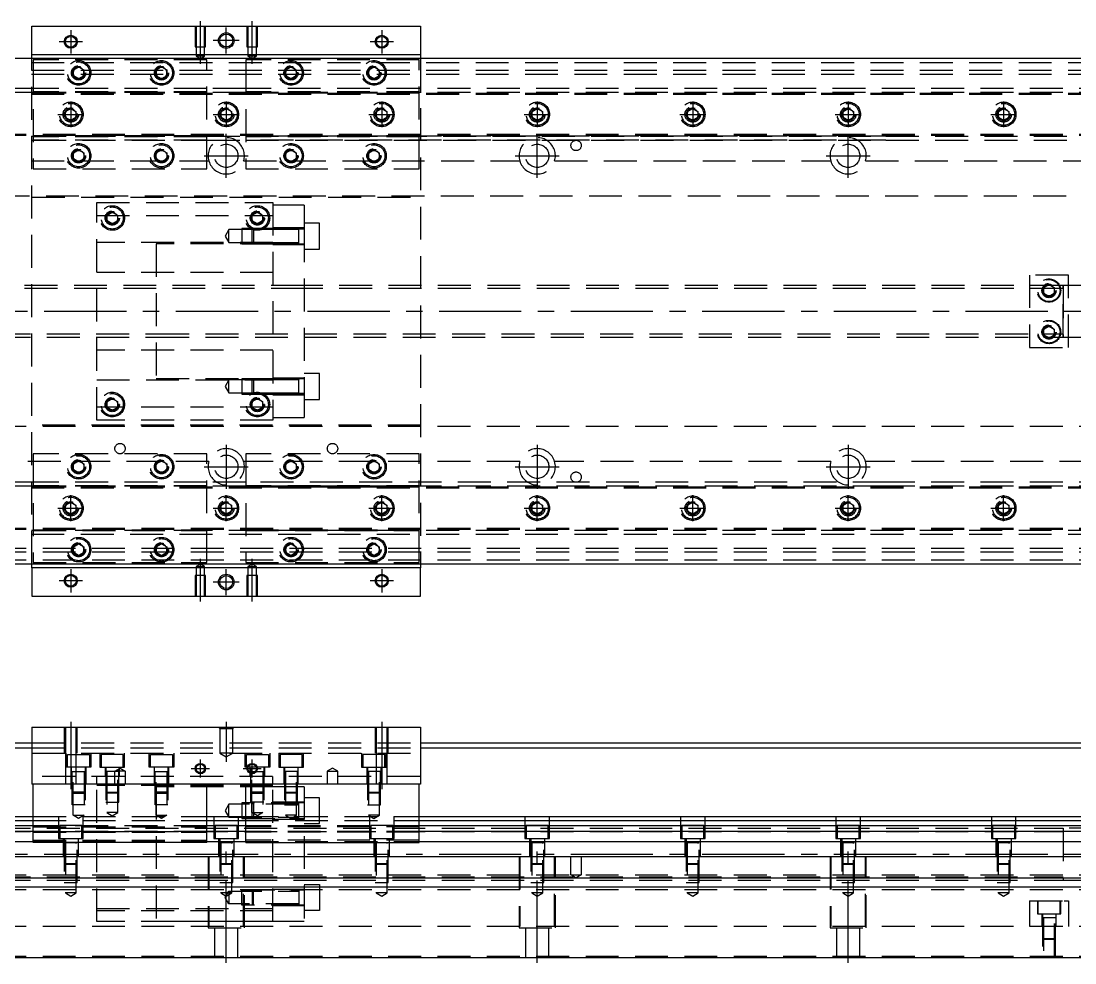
# Model space of a CAD drawing. Extents: x -29 to 999, y -285 to 112.
# Drawn here: x 317.8 to 724.5, y -251.5 to 112 of the extents above; entities that cross this region are included whole.
import ezdxf

# ---------------------------------------------------------------- set-up
doc = ezdxf.new("R2010")
doc.units = 0
doc.linetypes.add('CENTER', pattern=[50.8, 31.75, -6.35, 6.35, -6.35])
doc.linetypes.add('DASHED', pattern=[19.05, 12.7, -6.35])
doc.layers.get('0').update_dxf_attribs({"linetype": 'CONTINUOUS'})
doc.layers.add('CENTER', color=1, linetype='CENTER')

msp = doc.modelspace()

# ---------------------------------------------------------------- linework, layer by layer
at = {"color": 7, "linetype": 'CONTINUOUS'}
for p, q in [((322, 99), (322, 110)), ((322, 110), (472, 110)), ((472, 110), (472, 99)), ((472, 99), (322, 99)), ((322, 97.5), (322, 99)), ((472, 99), (472, 97.5)), ((791, 97.5), (3, 97.5)), ((3, -97.5), (791, -97.5)), ((322, -99), (322, -97.5)), ((472, -97.5), (472, -99)), ((322, -99), (322, -110)), ((472, -99), (322, -99)), ((472, -110), (472, -99)), ((322, -110), (472, -110)), ((322, -160.49), (322, -182.49)), ((322, -160.49), (472, -160.49)), ((472, -160.49), (472, -182.49)), ((3, -166.49), (322, -166.49)), ((472, -166.49), (791, -166.49)), ((11, -168.49), (322, -168.49)), ((472, -168.49), (783, -168.49)), ((472, -182.49), (322, -182.49)), ((322.5, -204.99), (322.5, -182.49)), ((389.5, -204.99), (389.5, -182.49)), ((404.5, -204.99), (404.5, -182.49)), ((471.5, -204.99), (471.5, -182.49)), ((17, -194.99), (322.5, -194.99)), ((389.5, -194.99), (404.5, -194.99)), ((471.5, -194.99), (777, -194.99)), ((17, -196.529608), (322.5, -196.529608)), ((322.5, -198.61154), (17, -198.61154)), ((389.5, -196.529608), (404.5, -196.529608)), ((404.5, -198.61154), (389.5, -198.61154)), ((471.5, -196.529608), (777, -196.529608)), ((777, -198.61154), (471.5, -198.61154)), ((322.5, -200.826666), (17, -200.826666)), ((404.5, -200.826666), (389.5, -200.826666)), ((777, -200.826666), (471.5, -200.826666)), ((17, -204.671934), (322.5, -204.671934)), ((389.5, -204.99), (322.5, -204.99)), ((389.5, -204.671934), (404.5, -204.671934)), ((404.5, -204.99), (471.5, -204.99)), ((471.5, -204.671934), (777, -204.671934)), ((777, -210.49), (17, -210.49)), ((777, -218.79), (17, -218.79)), ((777, -222.19), (17, -222.19)), ((777, -249.49), (17, -249.49))]:
    msp.add_line(p, q, dxfattribs=at)
at = {"color": 3, "linetype": 'DASHED'}
for p, q in [((385.000006, 110), (385.000006, 102)), ((385.35, 110), (385.35, 102)), ((388.65, 102), (388.65, 110)), ((388.999994, 102), (388.999994, 110)), ((405.000006, 110), (405.000006, 102)), ((405.35, 110), (405.35, 102)), ((408.65, 102), (408.65, 110)), ((408.999994, 102), (408.999994, 110)), ((385.000006, 102), (388.999994, 102)), ((385.35, 102), (385.35, 98.5)), ((388.65, 98.5), (388.65, 102)), ((405.000006, 102), (408.999994, 102)), ((405.35, 102), (405.35, 98.5)), ((408.65, 98.5), (408.65, 102)), ((388.65, 98.5), (385.35, 98.5)), ((385.35, 98.5), (387, 97.547372)), ((387, 97.547372), (388.65, 98.5)), ((408.65, 98.5), (405.35, 98.5)), ((405.35, 98.5), (407, 97.547372)), ((407, 97.547372), (408.65, 98.5)), ((17, 96), (777, 96)), ((322, -97.5), (322, 97.5)), ((389.5, 97), (322.5, 97)), ((322.5, 97), (322.5, 55)), ((338, 93.1547), (340, 94.309402)), ((340, 94.309402), (342, 93.1547)), ((370, 93.1547), (372, 94.309402)), ((372, 94.309402), (374, 93.1547)), ((389.5, 55), (389.5, 97)), ((471.5, 97), (404.5, 97)), ((404.5, 97), (404.5, 55)), ((420, 93.1547), (422, 94.309402)), ((422, 94.309402), (424, 93.1547)), ((452, 93.1547), (454, 94.309402)), ((454, 94.309402), (456, 93.1547)), ((471.5, 55), (471.5, 97)), ((472, 97.5), (472, -97.5)), ((17, 93), (777, 93)), ((17, 91.5), (777, 91.5)), ((337.5, 92), (337.512884, 92.253488)), ((338, 90.8453), (338, 93.1547)), ((340, 89.690598), (338, 90.8453)), ((342, 90.8453), (340, 89.690598)), ((342, 93.1547), (342, 90.8453)), ((369.5, 92), (369.518502, 92.303588)), ((370, 90.8453), (370, 93.1547)), ((372, 89.690598), (370, 90.8453)), ((374, 90.8453), (372, 89.690598)), ((374, 93.1547), (374, 90.8453)), ((420, 90.8453), (420, 93.1547)), ((422, 89.690598), (420, 90.8453)), ((424, 90.8453), (422, 89.690598)), ((424, 93.1547), (424, 90.8453)), ((424.483582, 92.286038), (424.5, 92)), ((452, 90.8453), (452, 93.1547)), ((454, 89.690598), (452, 90.8453)), ((456, 90.8453), (454, 89.690598)), ((456, 93.1547), (456, 90.8453)), ((456.483582, 92.286038), (456.5, 92)), ((322.5, 86), (17, 86)), ((389.5, 86), (322.5, 86)), ((389.5, 86), (322.5, 86)), ((404.5, 86), (389.5, 86)), ((471.5, 86), (404.5, 86)), ((471.5, 86), (404.5, 86)), ((777, 86), (471.5, 86)), ((322.5, 84.460392), (17, 84.460392)), ((17, 84.204452), (777, 84.204452)), ((17, 84.2), (777, 84.2)), ((17, 83.8), (777, 83.8)), ((389.5, 84.643014), (322.5, 84.643014)), ((322.5, 84.6), (389.5, 84.6)), ((389.5, 84.460392), (322.5, 84.460392)), ((389.5, 84.460392), (322.5, 84.460392)), ((322.5, 84.3), (389.5, 84.3)), ((404.5, 84.460392), (389.5, 84.460392)), ((471.5, 84.643014), (404.5, 84.643014)), ((404.5, 84.6), (471.5, 84.6)), ((471.5, 84.460392), (404.5, 84.460392)), ((471.5, 84.460392), (404.5, 84.460392)), ((404.5, 84.3), (471.5, 84.3)), ((777, 84.460392), (471.5, 84.460392)), ((335, 77.1547), (337, 78.309402)), ((337, 78.309402), (339, 77.1547)), ((395, 77.1547), (397, 78.309402)), ((397, 78.309402), (399, 77.1547)), ((455, 77.1547), (457, 78.309402)), ((457, 78.309402), (459, 77.1547)), ((515, 77.1547), (517, 78.309402)), ((517, 78.309402), (519, 77.1547)), ((575, 77.1547), (577, 78.309402)), ((577, 78.309402), (579, 77.1547)), ((635, 77.1547), (637, 78.309402)), ((637, 78.309402), (639, 77.1547)), ((695, 77.1547), (697, 78.309402)), ((697, 78.309402), (699, 77.1547)), ((335, 74.8453), (335, 77.1547)), ((337, 73.690598), (335, 74.8453)), ((339, 74.8453), (337, 73.690598)), ((339, 77.1547), (339, 74.8453)), ((339.483582, 76.286038), (339.5, 76)), ((395, 74.8453), (395, 77.1547)), ((397, 73.690598), (395, 74.8453)), ((399, 74.8453), (397, 73.690598)), ((399, 77.1547), (399, 74.8453)), ((399.483582, 76.286038), (399.5, 76)), ((454.5, 76), (454.512884, 76.253488)), ((455, 74.8453), (455, 77.1547)), ((457, 73.690598), (455, 74.8453)), ((459, 74.8453), (457, 73.690598)), ((459, 77.1547), (459, 74.8453)), ((514.5, 76), (514.512884, 76.253488)), ((515, 74.8453), (515, 77.1547)), ((517, 73.690598), (515, 74.8453)), ((519, 74.8453), (517, 73.690598)), ((519, 77.1547), (519, 74.8453)), ((575, 74.8453), (575, 77.1547)), ((577, 73.690598), (575, 74.8453)), ((579, 74.8453), (577, 73.690598)), ((579, 77.1547), (579, 74.8453)), ((579.483582, 76.286038), (579.5, 76)), ((634.5, 76), (634.512884, 76.253488)), ((635, 74.8453), (635, 77.1547)), ((637, 73.690598), (635, 74.8453)), ((639, 74.8453), (637, 73.690598)), ((639, 77.1547), (639, 74.8453)), ((695, 74.8453), (695, 77.1547)), ((697, 73.690598), (695, 74.8453)), ((699, 74.8453), (697, 73.690598)), ((699, 77.1547), (699, 74.8453)), ((699.483582, 76.286038), (699.5, 76)), ((777, 68.2), (17, 68.2)), ((777, 67.8), (17, 67.8)), ((777, 67.795548), (17, 67.795548)), ((17, 67.539608), (322.5, 67.539608)), ((17, 66), (322.5, 66)), ((389.5, 67.7), (322.5, 67.7)), ((389.5, 67.539608), (322.5, 67.539608)), ((322.5, 67.539608), (389.5, 67.539608)), ((389.5, 67.4), (322.5, 67.4)), ((389.5, 67.356986), (322.5, 67.356986)), ((389.5, 66), (322.5, 66)), ((322.5, 66), (389.5, 66)), ((389.5, 67.539608), (404.5, 67.539608)), ((389.5, 66), (404.5, 66)), ((471.5, 67.7), (404.5, 67.7)), ((651.5, 67.539608), (404.5, 67.539608)), ((404.5, 67.539608), (651.5, 67.539608)), ((471.5, 67.4), (404.5, 67.4)), ((471.5, 67.356986), (404.5, 67.356986)), ((651.5, 66), (404.5, 66)), ((404.5, 66), (651.5, 66)), ((651.5, 67.539608), (777, 67.539608)), ((651.5, 66), (777, 66)), ((338, 61.1547), (340, 62.309402)), ((338, 58.8453), (338, 61.1547)), ((340, 62.309402), (342, 61.1547)), ((342, 61.1547), (342, 58.8453)), ((370, 61.1547), (372, 62.309402)), ((370, 58.8453), (370, 61.1547)), ((372, 62.309402), (374, 61.1547)), ((374, 61.1547), (374, 58.8453)), ((420, 61.1547), (422, 62.309402)), ((420, 58.8453), (420, 61.1547)), ((422, 62.309402), (424, 61.1547)), ((424, 61.1547), (424, 58.8453)), ((452, 61.1547), (454, 62.309402)), ((452, 58.8453), (452, 61.1547)), ((454, 62.309402), (456, 61.1547)), ((456, 61.1547), (456, 58.8453)), ((283.708204, 58), (390.291796, 58)), ((340, 57.690598), (338, 58.8453)), ((342, 58.8453), (340, 57.690598)), ((342.483582, 60.286038), (342.5, 60)), ((372, 57.690598), (370, 58.8453)), ((374, 58.8453), (372, 57.690598)), ((374.483582, 60.286038), (374.5, 60)), ((403.708204, 58), (510.291796, 58)), ((422, 57.690598), (420, 58.8453)), ((424, 58.8453), (422, 57.690598)), ((424.483582, 60.286038), (424.5, 60)), ((454, 57.690598), (452, 58.8453)), ((456, 58.8453), (454, 57.690598)), ((456.483582, 60.286038), (456.5, 60)), ((523.708204, 58), (630.291796, 58)), ((643.708204, 58), (750.291796, 58)), ((322.5, 55), (389.5, 55)), ((404.5, 55), (471.5, 55)), ((22.640312, 44.5), (777, 44.5)), ((322, 44), (472, 44)), ((347, 42), (415, 42)), ((347, -42), (347, 42)), ((415, 42), (415, -42)), ((427, 41), (415, 41)), ((427, 41), (427, 31.701734)), ((347, 37), (415, 37)), ((351, 37.1547), (353, 38.309402)), ((351, 34.8453), (351, 37.1547)), ((353, 38.309402), (355, 37.1547)), ((355, 37.1547), (355, 34.8453)), ((407, 37.1547), (409, 38.309402)), ((407, 34.8453), (407, 37.1547)), ((409, 38.309402), (411, 37.1547)), ((411, 37.1547), (411, 34.8453)), ((350.5, 36), (350.512884, 36.253488)), ((353, 33.690598), (351, 34.8453)), ((355, 34.8453), (353, 33.690598)), ((409, 33.690598), (407, 34.8453)), ((411, 34.8453), (409, 33.690598)), ((411.483582, 36.286038), (411.5, 36)), ((433, 34.011852), (427, 34.011852)), ((433, 24.011852), (433, 34.011852)), ((398, 31.511852), (396.556624, 29.011852)), ((396.556624, 29.011852), (398, 26.511852)), ((398, 26.511852), (398, 31.511852)), ((403, 31.511852), (398, 31.511852)), ((403, 32.011846), (403, 26.011856)), ((407.49998, 32.011846), (403, 32.011846)), ((406.99998, 31.511852), (403, 31.511852)), ((407.5, 32.011852), (407, 31.511852)), ((407, 26.511852), (407, 31.511852)), ((415, 31.511852), (407, 31.511852)), ((415, 31.511852), (407, 31.511852)), ((407.5, 32.011852), (407.5, 26.011852)), ((415, 32.011852), (407.5, 32.011852)), ((415, 32.011846), (407.5, 32.011846)), ((427, 32.261852), (415, 32.261852)), ((427, 31.701734), (415, 31.701734)), ((425.005, 32.011852), (415.00002, 32.011852)), ((425, 31.511852), (415.00002, 31.511852)), ((427, 32.011852), (424.995, 32.011852)), ((425, 26.011846), (425, 32.011856)), ((427, 31.701734), (427, -31.701734)), ((415, 26.5), (347, 26.5)), ((370, 26), (370, -26)), ((415, 26), (370, 26)), ((398, 26.511852), (403, 26.511852)), ((403, 26.511852), (406.99998, 26.511852)), ((403, 26.011856), (407.49998, 26.011856)), ((407, 26.511852), (415, 26.511852)), ((407, 26.511852), (415, 26.511852)), ((407, 26.511852), (407.5, 26.011852)), ((407.5, 26.011856), (415, 26.011856)), ((407.5, 26.011852), (415, 26.011852)), ((415, 25.761852), (427, 25.761852)), ((415.00002, 26.511852), (425, 26.511852)), ((415.00002, 26.011852), (425.005, 26.011852)), ((424.995, 26.011852), (427, 26.011852)), ((427, 24.011852), (433, 24.011852)), ((415, 15), (347, 15)), ((722, 14), (707, 14)), ((707, 14), (707, -14)), ((722, -14), (722, 14)), ((369.99998, 10), (42, 10)), ((369.99998, 8.75), (42, 8.75)), ((427, 10), (370, 10)), ((427, 9.999994), (370, 9.999994)), ((427, 8.75), (370, 8.75)), ((427, 8.75), (370, 8.75)), ((720.005, 10), (427.00002, 10)), ((720, 8.75), (427.00002, 8.75)), ((712, 8), (712.018502, 8.303588)), ((712.5, 9.1547), (714.5, 10.309402)), ((712.5, 6.8453), (712.5, 9.1547)), ((714.5, 10.309402), (716.5, 9.1547)), ((716.5, 9.1547), (716.5, 6.8453)), ((729, 10), (719.995, 10)), ((720, 10.000006), (720, -10.000006)), ((720, 10.000006), (720, -10.000006)), ((720, -10), (720, 10)), ((720, 10), (720, 8.95213)), ((714.5, 5.690598), (712.5, 6.8453)), ((716.5, 6.8453), (714.5, 5.690598)), ((712, -8), (712.018502, -7.696412)), ((712.5, -6.8453), (714.5, -5.690598)), ((712.5, -9.1547), (712.5, -6.8453)), ((714.5, -5.690598), (716.5, -6.8453)), ((716.5, -6.8453), (716.5, -9.1547)), ((42, -8.75), (369.99998, -8.75)), ((42, -10), (369.99998, -10)), ((370, -8.75), (427, -8.75)), ((370, -8.75), (427, -8.75)), ((370, -9.999994), (427, -9.999994)), ((370, -10), (427, -10)), ((427.00002, -8.75), (720, -8.75)), ((427.00002, -10), (720.005, -10)), ((714.5, -10.309402), (712.5, -9.1547)), ((716.5, -9.1547), (714.5, -10.309402)), ((719.995, -10), (729, -10)), ((720, -8.95261), (720, -10)), ((415, -15), (347, -15)), ((707, -14), (722, -14)), ((433, -24.011852), (427, -24.011852)), ((433, -34.011852), (433, -24.011852)), ((347, -26.5), (415, -26.5)), ((370, -26), (415, -26)), ((398, -26.511852), (396.556624, -29.011852)), ((398, -31.511852), (398, -26.511852)), ((403, -26.511852), (398, -26.511852)), ((403, -26.011856), (403, -32.011846)), ((407.49998, -26.011856), (403, -26.011856)), ((406.99998, -26.511852), (403, -26.511852)), ((407.5, -26.011852), (407, -26.511852)), ((407, -31.511852), (407, -26.511852)), ((415, -26.511852), (407, -26.511852)), ((415, -26.511852), (407, -26.511852)), ((407.5, -26.011852), (407.5, -32.011852)), ((415, -26.011852), (407.5, -26.011852)), ((415, -26.011856), (407.5, -26.011856)), ((427, -25.761852), (415, -25.761852)), ((425.005, -26.011852), (415.00002, -26.011852)), ((425, -26.511852), (415.00002, -26.511852)), ((427, -26.011852), (424.995, -26.011852)), ((425, -32.010828), (425, -26.011846)), ((425, -26.361648), (425, -26.011852)), ((425, -26.011852), (425, -26.361648)), ((425, -31.662054), (425, -26.361648)), ((396.556624, -29.011852), (398, -31.511852)), ((398, -31.511852), (403, -31.511852)), ((403, -31.511852), (406.99998, -31.511852)), ((403, -32.011846), (407.49998, -32.011846)), ((407, -31.511852), (415, -31.511852)), ((407, -31.511852), (415, -31.511852)), ((407, -31.511852), (407.5, -32.011852)), ((407.5, -32.011846), (415, -32.011846)), ((407.5, -32.011852), (415, -32.011852)), ((427, -31.701734), (415, -31.701734)), ((427, -31.701734), (415, -31.701734)), ((415, -32.261852), (427, -32.261852)), ((415.00002, -31.511852), (425, -31.511852)), ((415.00002, -32.011852), (425.005, -32.011852)), ((424.995, -32.011852), (427, -32.011852)), ((425, -32.011852), (425, -31.662054)), ((425, -31.662054), (425, -32.011852)), ((425, -32.011856), (425, -32.010828)), ((427, -31.701734), (427, -41)), ((351, -34.8453), (353, -33.690598)), ((351, -37.1547), (351, -34.8453)), ((353, -33.690598), (355, -34.8453)), ((355, -34.8453), (355, -37.1547)), ((355.483582, -35.713962), (355.5, -36)), ((407, -34.8453), (409, -33.690598)), ((407, -37.1547), (407, -34.8453)), ((409, -33.690598), (411, -34.8453)), ((411, -34.8453), (411, -37.1547)), ((411.483582, -35.713962), (411.5, -36)), ((427, -34.011852), (433, -34.011852)), ((415, -37), (347, -37)), ((353, -38.309402), (351, -37.1547)), ((355, -37.1547), (353, -38.309402)), ((409, -38.309402), (407, -37.1547)), ((411, -37.1547), (409, -38.309402)), ((777, -44.5), (22.640312, -44.5)), ((472, -44), (322, -44)), ((415, -42), (347, -42)), ((415, -41), (427, -41)), ((322.5, -55), (322.5, -97)), ((389.5, -55), (322.5, -55)), ((389.5, -97), (389.5, -55)), ((471.5, -55), (404.5, -55)), ((404.5, -55), (404.5, -97)), ((471.5, -97), (471.5, -55)), ((390.291796, -58), (283.708204, -58)), ((337.5, -60), (337.512884, -59.746512)), ((338, -58.8453), (340, -57.690598)), ((338, -61.1547), (338, -58.8453)), ((340, -57.690598), (342, -58.8453)), ((342, -58.8453), (342, -61.1547)), ((370, -58.8453), (372, -57.690598)), ((370, -61.1547), (370, -58.8453)), ((372, -57.690598), (374, -58.8453)), ((374, -58.8453), (374, -61.1547)), ((374.483582, -59.713962), (374.5, -60)), ((510.291796, -58), (403.708204, -58)), ((420, -58.8453), (422, -57.690598)), ((420, -61.1547), (420, -58.8453)), ((422, -57.690598), (424, -58.8453)), ((424, -58.8453), (424, -61.1547)), ((424.483582, -59.713962), (424.5, -60)), ((451.5, -60), (451.512884, -59.746512)), ((452, -58.8453), (454, -57.690598)), ((452, -61.1547), (452, -58.8453)), ((454, -57.690598), (456, -58.8453)), ((456, -58.8453), (456, -61.1547)), ((630.291796, -58), (523.708204, -58)), ((750.291796, -58), (643.708204, -58)), ((340, -62.309402), (338, -61.1547)), ((342, -61.1547), (340, -62.309402)), ((372, -62.309402), (370, -61.1547)), ((374, -61.1547), (372, -62.309402)), ((422, -62.309402), (420, -61.1547)), ((424, -61.1547), (422, -62.309402)), ((454, -62.309402), (452, -61.1547)), ((456, -61.1547), (454, -62.309402)), ((322.5, -66), (17, -66)), ((322.5, -67.539608), (17, -67.539608)), ((17, -67.795548), (777, -67.795548)), ((17, -67.8), (777, -67.8)), ((17, -68.2), (777, -68.2)), ((389.5, -66), (322.5, -66)), ((389.5, -66), (322.5, -66)), ((389.5, -67.356986), (322.5, -67.356986)), ((322.5, -67.4), (389.5, -67.4)), ((389.5, -67.539608), (322.5, -67.539608)), ((389.5, -67.539608), (322.5, -67.539608)), ((322.5, -67.7), (389.5, -67.7)), ((404.5, -66), (389.5, -66)), ((404.5, -67.539608), (389.5, -67.539608)), ((651.5, -66), (404.5, -66)), ((651.5, -66), (404.5, -66)), ((471.5, -67.356986), (404.5, -67.356986)), ((404.5, -67.4), (471.5, -67.4)), ((651.5, -67.539608), (404.5, -67.539608)), ((651.5, -67.539608), (404.5, -67.539608)), ((404.5, -67.7), (471.5, -67.7)), ((777, -66), (651.5, -66)), ((777, -67.539608), (651.5, -67.539608)), ((335, -74.8453), (337, -73.690598)), ((335, -77.1547), (335, -74.8453)), ((337, -78.309402), (335, -77.1547)), ((337, -73.690598), (339, -74.8453)), ((339, -77.1547), (337, -78.309402)), ((339, -74.8453), (339, -77.1547)), ((339.483582, -75.713962), (339.5, -76)), ((394.5, -76), (394.518502, -75.696412)), ((395, -74.8453), (397, -73.690598)), ((395, -77.1547), (395, -74.8453)), ((397, -78.309402), (395, -77.1547)), ((397, -73.690598), (399, -74.8453)), ((399, -77.1547), (397, -78.309402)), ((399, -74.8453), (399, -77.1547)), ((455, -74.8453), (457, -73.690598)), ((455, -77.1547), (455, -74.8453)), ((457, -78.309402), (455, -77.1547)), ((457, -73.690598), (459, -74.8453)), ((459, -77.1547), (457, -78.309402)), ((459, -74.8453), (459, -77.1547)), ((459.483582, -75.713962), (459.5, -76)), ((515, -74.8453), (517, -73.690598)), ((515, -77.1547), (515, -74.8453)), ((517, -78.309402), (515, -77.1547)), ((517, -73.690598), (519, -74.8453)), ((519, -77.1547), (517, -78.309402)), ((519, -74.8453), (519, -77.1547)), ((519.483582, -75.713962), (519.5, -76)), ((574.5, -76), (574.518502, -75.696412)), ((575, -74.8453), (577, -73.690598)), ((575, -77.1547), (575, -74.8453)), ((577, -78.309402), (575, -77.1547)), ((577, -73.690598), (579, -74.8453)), ((579, -77.1547), (577, -78.309402)), ((579, -74.8453), (579, -77.1547)), ((635, -74.8453), (637, -73.690598)), ((635, -77.1547), (635, -74.8453)), ((637, -78.309402), (635, -77.1547)), ((637, -73.690598), (639, -74.8453)), ((639, -77.1547), (637, -78.309402)), ((639, -74.8453), (639, -77.1547)), ((639.483582, -75.713962), (639.5, -76)), ((694.5, -76), (694.518502, -75.696412)), ((695, -74.8453), (697, -73.690598)), ((695, -77.1547), (695, -74.8453)), ((697, -78.309402), (695, -77.1547)), ((697, -73.690598), (699, -74.8453)), ((699, -77.1547), (697, -78.309402)), ((699, -74.8453), (699, -77.1547)), ((777, -83.8), (17, -83.8)), ((777, -84.2), (17, -84.2)), ((777, -84.204452), (17, -84.204452)), ((17, -84.460392), (777, -84.460392)), ((322.5, -84.3), (389.5, -84.3)), ((322.5, -84.6), (389.5, -84.6)), ((389.5, -84.643014), (322.5, -84.643014)), ((404.5, -84.3), (471.5, -84.3)), ((404.5, -84.6), (471.5, -84.6)), ((471.5, -84.643014), (404.5, -84.643014)), ((17, -86), (777, -86)), ((777, -91.5), (17, -91.5)), ((777, -93), (17, -93)), ((338, -90.8453), (340, -89.690598)), ((338, -93.1547), (338, -90.8453)), ((340, -94.309402), (338, -93.1547)), ((340, -89.690598), (342, -90.8453)), ((342, -93.1547), (340, -94.309402)), ((342, -90.8453), (342, -93.1547)), ((342.483582, -91.713962), (342.5, -92)), ((370, -90.8453), (372, -89.690598)), ((370, -93.1547), (370, -90.8453)), ((372, -94.309402), (370, -93.1547)), ((372, -89.690598), (374, -90.8453)), ((374, -93.1547), (372, -94.309402)), ((374, -90.8453), (374, -93.1547)), ((374.483582, -91.713962), (374.5, -92)), ((419.5, -92), (419.518502, -91.696412)), ((420, -90.8453), (422, -89.690598)), ((420, -93.1547), (420, -90.8453)), ((422, -94.309402), (420, -93.1547)), ((422, -89.690598), (424, -90.8453)), ((424, -93.1547), (422, -94.309402)), ((424, -90.8453), (424, -93.1547)), ((451.5, -92), (451.512884, -91.746512)), ((452, -90.8453), (454, -89.690598)), ((452, -93.1547), (452, -90.8453)), ((454, -94.309402), (452, -93.1547)), ((454, -89.690598), (456, -90.8453)), ((456, -93.1547), (454, -94.309402)), ((456, -90.8453), (456, -93.1547)), ((777, -96), (17, -96)), ((322.5, -97), (389.5, -97)), ((387, -97.547372), (385.35, -98.5)), ((388.65, -98.5), (387, -97.547372)), ((404.5, -97), (471.5, -97)), ((407, -97.547372), (405.35, -98.5)), ((408.65, -98.5), (407, -97.547372)), ((385.35, -98.5), (387, -98.5)), ((385.35, -98.5), (385.35, -102)), ((387, -98.5), (388.65, -98.5)), ((388.65, -102), (388.65, -98.5)), ((405.35, -98.5), (407, -98.5)), ((405.35, -98.5), (405.35, -102)), ((407, -98.5), (408.65, -98.5)), ((408.65, -102), (408.65, -98.5)), ((388.999994, -102), (385.000006, -102)), ((385.000006, -102), (385.000006, -110)), ((385.35, -102), (385.35, -110)), ((388.65, -110), (388.65, -102)), ((388.999994, -110), (388.999994, -102)), ((408.999994, -102), (405.000006, -102)), ((405.000006, -102), (405.000006, -110)), ((405.35, -102), (405.35, -110)), ((408.65, -110), (408.65, -102)), ((408.999994, -110), (408.999994, -102)), ((334.500006, -160.49), (334.500006, -170.49)), ((334.9, -160.49), (334.9, -170.49)), ((339.1, -170.49), (339.1, -160.49)), ((339.499994, -170.49), (339.499994, -160.49)), ((394.5, -160.99), (394, -160.49)), ((394.5, -160.99), (394.5, -170.49)), ((394.5, -160.99), (399.5, -160.99)), ((399.5, -160.99), (400, -160.49)), ((399.5, -170.49), (399.5, -160.99)), ((454.500006, -160.49), (454.500006, -170.49)), ((454.9, -160.49), (454.9, -170.49)), ((459.1, -170.49), (459.1, -160.49)), ((459.499994, -170.49), (459.499994, -160.49)), ((322, -166.49), (472, -166.49)), ((322, -168.49), (472, -168.49)), ((322, -170.49), (472, -170.49)), ((334.9, -170.49), (334.9, -182.49)), ((335.25, -175.99), (335.25, -170.49)), ((339.1, -182.49), (339.1, -170.49)), ((344.75, -170.49), (344.75, -175.99)), ((348.25, -170.49), (348.25, -175.99)), ((357.75, -175.99), (357.75, -170.49)), ((367.25, -175.99), (367.25, -170.49)), ((376.75, -170.49), (376.75, -175.99)), ((399.5, -170.49), (394.5, -170.49)), ((394.5, -170.49), (397, -171.933376)), ((397, -171.933376), (399.5, -170.49)), ((404.25, -175.99), (404.25, -170.49)), ((413.75, -170.49), (413.75, -175.99)), ((417.25, -170.49), (417.25, -175.99)), ((426.75, -175.99), (426.75, -170.49)), ((449.25, -170.49), (449.25, -175.99)), ((454.9, -170.49), (454.9, -182.49)), ((458.75, -175.99), (458.75, -170.49)), ((459.1, -182.49), (459.1, -170.49)), ((335.75, -170.99), (344.25, -170.99)), ((335.75, -175.99), (335.75, -170.99)), ((344.25, -170.99), (344.25, -175.99)), ((357.25, -170.99), (348.75, -170.99)), ((348.75, -170.99), (348.75, -175.99)), ((357.25, -175.99), (357.25, -170.99)), ((367.75, -170.99), (376.25, -170.99)), ((367.75, -175.99), (367.75, -170.99)), ((376.25, -170.99), (376.25, -175.99)), ((404.75, -170.99), (413.25, -170.99)), ((404.75, -175.99), (404.75, -170.99)), ((413.25, -170.99), (413.25, -175.99)), ((426.25, -170.99), (417.75, -170.99)), ((417.75, -170.99), (417.75, -175.99)), ((426.25, -175.99), (426.25, -170.99)), ((458.25, -170.99), (449.75, -170.99)), ((449.75, -170.99), (449.75, -175.99)), ((458.25, -175.99), (458.25, -170.99)), ((344.75, -175.99), (335.25, -175.99)), ((337.25, -182.49), (337.25, -175.99)), ((337.499994, -177.59), (342.500006, -177.59)), ((337.500006, -190.49), (337.500006, -175.99)), ((337.9, -194.49), (337.9, -177.59)), ((342.1, -177.59), (342.1, -194.49)), ((342.499994, -175.99), (342.499994, -190.49)), ((342.75, -175.99), (342.75, -182.49)), ((348.25, -175.99), (357.75, -175.99)), ((350.25, -175.99), (350.25, -179.49)), ((355.500006, -177.59), (350.499994, -177.59)), ((355.500006, -177.59), (350.499994, -177.59)), ((350.500006, -175.99), (350.500006, -189.49)), ((350.9, -177.59), (350.9, -193.49)), ((354, -177.49), (356, -176.3353)), ((356, -177.49), (354, -177.49)), ((354, -182.49), (354, -177.49)), ((355.1, -193.49), (355.1, -177.59)), ((355.499994, -189.49), (355.499994, -175.99)), ((355.75, -179.49), (355.75, -175.99)), ((356, -176.3353), (358, -177.49)), ((358, -177.49), (356, -177.49)), ((358, -177.49), (358, -182.49)), ((376.75, -175.99), (367.25, -175.99)), ((369.25, -182.49), (369.25, -175.99)), ((369.499994, -177.59), (374.500006, -177.59)), ((369.500006, -190.49), (369.500006, -175.99)), ((369.9, -194.49), (369.9, -177.59)), ((374.1, -177.59), (374.1, -194.49)), ((374.499994, -175.99), (374.499994, -190.49)), ((374.75, -175.99), (374.75, -182.49)), ((413.75, -175.99), (404.25, -175.99)), ((406.25, -179.49), (406.25, -175.99)), ((406.499994, -177.59), (411.500006, -177.59)), ((406.499994, -177.59), (411.500006, -177.59)), ((406.500006, -189.49), (406.500006, -175.99)), ((406.9, -193.49), (406.9, -177.59)), ((411.1, -177.59), (411.1, -193.49)), ((411.499994, -175.99), (411.499994, -189.49)), ((411.75, -175.99), (411.75, -179.49)), ((417.25, -175.99), (426.75, -175.99)), ((419.25, -175.99), (419.25, -182.49)), ((424.500006, -177.59), (419.499994, -177.59)), ((419.500006, -175.99), (419.500006, -190.49)), ((419.9, -177.59), (419.9, -194.49)), ((424.1, -194.49), (424.1, -177.59)), ((424.499994, -190.49), (424.499994, -175.99)), ((424.75, -182.49), (424.75, -175.99)), ((438, -176.3353), (436, -177.49)), ((436, -177.49), (438, -177.49)), ((436, -177.49), (436, -182.49)), ((440, -177.49), (438, -176.3353)), ((438, -177.49), (440, -177.49)), ((440, -182.49), (440, -177.49)), ((449.25, -175.99), (458.75, -175.99)), ((451.25, -175.99), (451.25, -182.49)), ((456.500006, -177.59), (451.499994, -177.59)), ((451.500006, -175.99), (451.500006, -190.49)), ((451.9, -177.59), (451.9, -194.49)), ((456.1, -194.49), (456.1, -177.59)), ((456.499994, -190.49), (456.499994, -175.99)), ((456.75, -182.49), (456.75, -175.99)), ((472, -179.49), (322, -179.49)), ((347, -182.49), (347, -179.49)), ((347, -235.49), (347, -182.49)), ((415, -182.99), (347, -182.99)), ((415, -182.49), (415, -179.49)), ((415, -235.49), (415, -182.49)), ((342.5, -185.59), (337.5, -185.59)), ((337.9, -185.99), (337.5, -185.59)), ((337.9, -185.99), (342.1, -185.99)), ((342.5, -185.59), (342.1, -185.99)), ((350.5, -185.59), (355.5, -185.59)), ((350.5, -185.59), (350.9, -185.99)), ((355.1, -185.99), (350.9, -185.99)), ((355.1, -185.99), (355.5, -185.59)), ((374.5, -185.59), (369.5, -185.59)), ((369.9, -185.99), (369.5, -185.59)), ((369.9, -185.99), (374.1, -185.99)), ((370, -183.49), (370, -235.49)), ((415, -183.49), (370, -183.49)), ((374.5, -185.59), (374.1, -185.99)), ((411.5, -185.59), (406.5, -185.59)), ((406.9, -185.99), (406.5, -185.59)), ((406.9, -185.99), (411.1, -185.99)), ((411.5, -185.59), (411.1, -185.99)), ((427, -183.49), (415, -183.49)), ((419.9, -183.49), (419.5, -183.49)), ((419.5, -185.59), (424.5, -185.59)), ((419.5, -185.59), (419.9, -185.99)), ((424.1, -185.99), (419.9, -185.99)), ((424.1, -185.99), (424.5, -185.59)), ((427, -183.49), (427, -235.49)), ((451.5, -185.59), (456.5, -185.59)), ((451.5, -185.59), (451.9, -185.99)), ((456.1, -185.99), (451.9, -185.99)), ((456.1, -185.99), (456.5, -185.59)), ((342.499994, -190.49), (337.500006, -190.49)), ((350.500006, -189.49), (355.499994, -189.49)), ((374.499994, -190.49), (369.500006, -190.49)), ((398, -190.24), (396.556624, -192.74)), ((398, -195.24), (398, -190.24)), ((425, -190.24), (398, -190.24)), ((403, -189.740006), (403, -195.739994)), ((427, -189.740006), (403, -189.740006)), ((411.499994, -189.49), (406.500006, -189.49)), ((407.5, -189.74), (407, -190.24)), ((407, -195.24), (407, -190.24)), ((407.5, -189.74), (407.5, -195.74)), ((427, -189.49), (415, -189.49)), ((419.500006, -190.49), (424.499994, -190.49)), ((425, -195.740006), (425, -189.739994)), ((433, -187.74), (427, -187.74)), ((433, -197.74), (433, -187.74)), ((451.500006, -190.49), (456.499994, -190.49)), ((322.5, -194.99), (389.5, -194.99)), ((332.25, -194.99), (332.25, -203.49)), ((337.9, -194.49), (342.1, -194.49)), ((340, -195.702436), (337.9, -194.49)), ((342.1, -194.49), (340, -195.702436)), ((341.75, -203.49), (341.75, -194.99)), ((355.1, -193.49), (350.9, -193.49)), ((350.9, -193.49), (353, -194.702436)), ((353, -194.702436), (355.1, -193.49)), ((369.9, -194.49), (374.1, -194.49)), ((372, -195.702436), (369.9, -194.49)), ((374.1, -194.49), (372, -195.702436)), ((392.25, -194.99), (392.25, -203.49)), ((396.556624, -192.74), (398, -195.24)), ((401.75, -203.49), (401.75, -194.99)), ((404.5, -194.99), (471.5, -194.99)), ((406.9, -193.49), (411.1, -193.49)), ((409, -194.702436), (406.9, -193.49)), ((411.1, -193.49), (409, -194.702436)), ((424.1, -194.49), (419.9, -194.49)), ((419.9, -194.49), (422, -195.702436)), ((422, -195.702436), (424.1, -194.49)), ((456.1, -194.49), (451.9, -194.49)), ((451.9, -194.49), (454, -195.702436)), ((452.25, -194.99), (452.25, -203.49)), ((454, -195.702436), (456.1, -194.49)), ((461.75, -203.49), (461.75, -194.99)), ((512.25, -194.99), (512.25, -203.49)), ((521.75, -203.49), (521.75, -194.99)), ((572.25, -194.99), (572.25, -203.49)), ((581.75, -203.49), (581.75, -194.99)), ((632.25, -194.99), (632.25, -203.49)), ((641.75, -203.49), (641.75, -194.99)), ((692.25, -194.99), (692.25, -203.49)), ((701.75, -203.49), (701.75, -194.99)), ((322.5, -196.529608), (389.5, -196.529608)), ((389.5, -198.61154), (322.5, -198.61154)), ((322.5, -199.01668), (389.5, -199.01668)), ((341.25, -198.49), (332.75, -198.49)), ((332.75, -198.49), (332.75, -203.49)), ((341.25, -203.49), (341.25, -198.49)), ((401.25, -198.49), (392.75, -198.49)), ((392.75, -198.49), (392.75, -203.49)), ((398, -195.24), (425, -195.24)), ((401.25, -203.49), (401.25, -198.49)), ((403, -195.739994), (427, -195.739994)), ((404.5, -196.529608), (471.5, -196.529608)), ((471.5, -198.61154), (404.5, -198.61154)), ((471.5, -199.01668), (404.5, -199.01668)), ((407, -195.24), (407.5, -195.74)), ((415, -195.99), (427, -195.99)), ((427, -197.74), (433, -197.74)), ((461.25, -198.49), (452.75, -198.49)), ((452.75, -198.49), (452.75, -203.49)), ((461.25, -203.49), (461.25, -198.49)), ((521.25, -198.49), (512.75, -198.49)), ((512.75, -198.49), (512.75, -203.49)), ((521.25, -203.49), (521.25, -198.49)), ((581.25, -198.49), (572.75, -198.49)), ((572.75, -198.49), (572.75, -203.49)), ((581.25, -203.49), (581.25, -198.49)), ((641.25, -198.49), (632.75, -198.49)), ((632.75, -198.49), (632.75, -203.49)), ((641.25, -203.49), (641.25, -198.49)), ((701.25, -198.49), (692.75, -198.49)), ((692.75, -198.49), (692.75, -203.49)), ((701.25, -203.49), (701.25, -198.49)), ((42, -199.489994), (720, -199.489994)), ((42, -200.739994), (720, -200.739994)), ((389.5, -200.826666), (322.5, -200.826666)), ((322.5, -201.07), (389.5, -201.07)), ((471.5, -200.826666), (404.5, -200.826666)), ((471.5, -201.07), (404.5, -201.07)), ((720, -199.49), (719.995, -199.49)), ((720, -199.489994), (720, -219.49)), ((735, -199.49), (720, -199.49)), ((720.005, -199.49), (720, -199.49)), ((720, -199.490502), (720, -199.49)), ((322.5, -204.167372), (389.5, -204.167372)), ((322.5, -204.671934), (389.5, -204.671934)), ((332.25, -203.49), (341.75, -203.49)), ((334, -203.49), (334, -210.49)), ((339.500006, -205.09), (334.499994, -205.09)), ((334.500006, -203.49), (334.500006, -220.49)), ((334.9, -205.09), (334.9, -224.49)), ((339.1, -224.49), (339.1, -205.09)), ((339.499994, -220.49), (339.499994, -203.49)), ((340, -210.49), (340, -203.49)), ((392.25, -203.49), (401.75, -203.49)), ((394, -203.49), (394, -210.49)), ((399.500006, -205.09), (394.499994, -205.09)), ((394.500006, -203.49), (394.500006, -220.49)), ((394.9, -205.09), (394.9, -224.49)), ((399.1, -224.49), (399.1, -205.09)), ((399.499994, -220.49), (399.499994, -203.49)), ((400, -210.49), (400, -203.49)), ((471.5, -204.167372), (404.5, -204.167372)), ((404.5, -204.671934), (471.5, -204.671934)), ((452.25, -203.49), (461.75, -203.49)), ((454, -203.49), (454, -210.49)), ((459.500006, -205.09), (454.499994, -205.09)), ((454.500006, -203.49), (454.500006, -220.49)), ((454.9, -205.09), (454.9, -224.49)), ((459.1, -224.49), (459.1, -205.09)), ((459.499994, -220.49), (459.499994, -203.49)), ((460, -210.49), (460, -203.49)), ((512.25, -203.49), (521.75, -203.49)), ((514, -203.49), (514, -210.49)), ((519.500006, -205.09), (514.499994, -205.09)), ((514.500006, -203.49), (514.500006, -220.49)), ((514.9, -205.09), (514.9, -224.49)), ((519.1, -224.49), (519.1, -205.09)), ((519.499994, -220.49), (519.499994, -203.49)), ((520, -210.49), (520, -203.49)), ((572.25, -203.49), (581.75, -203.49)), ((574, -203.49), (574, -210.49)), ((579.500006, -205.09), (574.499994, -205.09)), ((574.500006, -203.49), (574.500006, -220.49)), ((574.9, -205.09), (574.9, -224.49)), ((579.1, -224.49), (579.1, -205.09)), ((579.499994, -220.49), (579.499994, -203.49)), ((580, -210.49), (580, -203.49)), ((632.25, -203.49), (641.75, -203.49)), ((634, -203.49), (634, -210.49)), ((639.500006, -205.09), (634.499994, -205.09)), ((634.500006, -203.49), (634.500006, -220.49)), ((634.9, -205.09), (634.9, -224.49)), ((639.1, -224.49), (639.1, -205.09)), ((639.499994, -220.49), (639.499994, -203.49)), ((640, -210.49), (640, -203.49)), ((692.25, -203.49), (701.75, -203.49)), ((694, -203.49), (694, -210.49)), ((699.500006, -205.09), (694.499994, -205.09)), ((694.500006, -203.49), (694.500006, -220.49)), ((694.9, -205.09), (694.9, -224.49)), ((699.1, -224.49), (699.1, -205.09)), ((699.499994, -220.49), (699.499994, -203.49)), ((700, -210.49), (700, -203.49)), ((390, -210.49), (390, -237.99)), ((390.291796, -210.49), (390.291796, -237.49)), ((403.708204, -237.49), (403.708204, -210.49)), ((404, -237.99), (404, -210.49)), ((510, -210.49), (510, -237.99)), ((510.291796, -210.49), (510.291796, -237.49)), ((523.708204, -237.49), (523.708204, -210.49)), ((524, -237.99), (524, -210.49)), ((530, -217.49), (530, -210.49)), ((534, -210.49), (534, -217.49)), ((630, -210.49), (630, -237.99)), ((630.291796, -210.49), (630.291796, -237.49)), ((643.708204, -237.49), (643.708204, -210.49)), ((644, -237.99), (644, -210.49)), ((334.5, -213.09), (339.5, -213.09)), ((334.5, -213.09), (334.9, -213.49)), ((339.1, -213.49), (334.9, -213.49)), ((339.1, -213.49), (339.5, -213.09)), ((394.5, -213.09), (399.5, -213.09)), ((394.5, -213.09), (394.9, -213.49)), ((399.1, -213.49), (394.9, -213.49)), ((399.1, -213.49), (399.5, -213.09)), ((454.5, -213.09), (459.5, -213.09)), ((454.5, -213.09), (454.9, -213.49)), ((459.1, -213.49), (454.9, -213.49)), ((459.1, -213.49), (459.5, -213.09)), ((514.5, -213.09), (519.5, -213.09)), ((514.5, -213.09), (514.9, -213.49)), ((519.1, -213.49), (514.9, -213.49)), ((519.1, -213.49), (519.5, -213.09)), ((574.5, -213.09), (579.5, -213.09)), ((574.5, -213.09), (574.9, -213.49)), ((579.1, -213.49), (574.9, -213.49)), ((579.1, -213.49), (579.5, -213.09)), ((634.5, -213.09), (639.5, -213.09)), ((634.5, -213.09), (634.9, -213.49)), ((639.1, -213.49), (634.9, -213.49)), ((639.1, -213.49), (639.5, -213.09)), ((694.5, -213.09), (699.5, -213.09)), ((694.5, -213.09), (694.9, -213.49)), ((699.1, -213.49), (694.9, -213.49)), ((699.1, -213.49), (699.5, -213.09)), ((777, -217.64), (17, -217.64)), ((42, -218.24), (720, -218.24)), ((42, -219.49), (720, -219.49)), ((530, -217.49), (534, -217.49)), ((532, -218.6447), (530, -217.49)), ((534, -217.49), (532, -218.6447)), ((719.995, -219.49), (720, -219.49)), ((720, -219.49), (720.291796, -219.49)), ((720, -219.49), (720.005, -219.49)), ((720.291796, -219.49), (735, -219.49)), ((777, -223.34), (17, -223.34)), ((334.500006, -220.49), (339.499994, -220.49)), ((394.500006, -220.49), (399.499994, -220.49)), ((403, -229.239994), (403, -223.240006)), ((403, -223.240006), (427, -223.240006)), ((407, -223.74), (407.5, -223.24)), ((407.5, -229.24), (407.5, -223.24)), ((415, -222.99), (427, -222.99)), ((425, -223.239994), (425, -229.240006)), ((427, -221.24), (433, -221.24)), ((433, -221.24), (433, -231.24)), ((454.500006, -220.49), (459.499994, -220.49)), ((514.500006, -220.49), (519.499994, -220.49)), ((574.500006, -220.49), (579.499994, -220.49)), ((634.500006, -220.49), (639.499994, -220.49)), ((694.500006, -220.49), (699.499994, -220.49)), ((339.1, -224.49), (334.9, -224.49)), ((334.9, -224.49), (337, -225.702436)), ((337, -225.702436), (339.1, -224.49)), ((399.1, -224.49), (394.9, -224.49)), ((394.9, -224.49), (397, -225.702436)), ((396.556624, -226.24), (398, -223.74)), ((398, -228.74), (396.556624, -226.24)), ((397, -225.702436), (399.1, -224.49)), ((398, -223.74), (398, -228.74)), ((398, -223.74), (425, -223.74)), ((407, -223.74), (407, -228.74)), ((459.1, -224.49), (454.9, -224.49)), ((454.9, -224.49), (457, -225.702436)), ((457, -225.702436), (459.1, -224.49)), ((519.1, -224.49), (514.9, -224.49)), ((514.9, -224.49), (517, -225.702436)), ((517, -225.702436), (519.1, -224.49)), ((579.1, -224.49), (574.9, -224.49)), ((574.9, -224.49), (577, -225.702436)), ((577, -225.702436), (579.1, -224.49)), ((639.1, -224.49), (634.9, -224.49)), ((634.9, -224.49), (637, -225.702436)), ((637, -225.702436), (639.1, -224.49)), ((699.1, -224.49), (694.9, -224.49)), ((694.9, -224.49), (697, -225.702436)), ((697, -225.702436), (699.1, -224.49)), ((707, -227.49), (707, -237.49)), ((707, -227.49), (720.291796, -227.49)), ((710, -227.49), (710, -232.49)), ((710.25, -227.49), (710.25, -232.49)), ((718.75, -232.49), (718.75, -227.49)), ((719, -232.49), (719, -227.49)), ((720.291796, -227.49), (722, -227.49)), ((722, -227.49), (722, -237.49)), ((347, -230.49), (415, -230.49)), ((415, -231.336052), (347, -231.336052)), ((425, -228.74), (398, -228.74)), ((427, -229.239994), (403, -229.239994)), ((407.5, -229.24), (407, -228.74)), ((427, -229.49), (415, -229.49)), ((433, -231.24), (427, -231.24)), ((415, -235.49), (347, -235.49)), ((427, -235.49), (370, -235.49)), ((710, -232.49), (719, -232.49)), ((711.75, -232.49), (711.75, -237.49)), ((717.000006, -234.09), (711.999994, -234.09)), ((712.000006, -232.49), (712.000006, -248.99)), ((712.4, -234.09), (712.4, -248.99)), ((716.6, -248.99), (716.6, -234.09)), ((716.999994, -248.99), (716.999994, -232.49)), ((717.25, -237.49), (717.25, -232.49)), ((777, -237.49), (17, -237.49)), ((390, -237.99), (404, -237.99)), ((392.5, -237.99), (392.5, -249.49)), ((401.5, -249.49), (401.5, -237.99)), ((510, -237.99), (524, -237.99)), ((512.5, -237.99), (512.5, -249.49)), ((521.5, -249.49), (521.5, -237.99)), ((630, -237.99), (644, -237.99)), ((632.5, -237.99), (632.5, -249.49)), ((641.5, -249.49), (641.5, -237.99)), ((712, -242.09), (717, -242.09)), ((712, -242.09), (712.4, -242.49)), ((716.6, -242.49), (712.4, -242.49)), ((716.6, -242.49), (717, -242.09)), ((777, -248.99), (17, -248.99))]:
    msp.add_line(p, q, dxfattribs=at)
at = {"color": 3, "linetype": 'CONTINUOUS'}
for centre, radius in [((337, 104), 2.5), ((457, 104), 2.5), ((337, -104), 2.5), ((457, -104), 2.5), ((387, -176.49), 2), ((407, -176.49), 2)]:
    msp.add_circle(centre, radius, dxfattribs=at)
at = {"color": 7, "linetype": 'CONTINUOUS'}
for centre, radius in [((337, 104), 2.1), ((397, 104.5), 3), ((397, 104.5), 2.5), ((457, 104), 2.1), ((397, -104.5), 3), ((337, -104), 2.1), ((397, -104.5), 2.5), ((457, -104), 2.1), ((387, -176.49), 1.65), ((407, -176.49), 1.65)]:
    msp.add_circle(centre, radius, dxfattribs=at)
at = {"color": 3, "linetype": 'DASHED'}
for centre, radius in [((340, 92), 4.75), ((340, 92), 4.25), ((340, 92), 2.75), ((340, 92), 2.5), ((372, 92), 4.75), ((372, 92), 4.25), ((372, 92), 2.75), ((372, 92), 2.5), ((422, 92), 4.75), ((422, 92), 4.25), ((422, 92), 2.75), ((422, 92), 2.5), ((454, 92), 4.75), ((454, 92), 4.25), ((454, 92), 2.75), ((454, 92), 2.5), ((337, 76), 4.75), ((337, 76), 4.25), ((337, 76), 3), ((337, 76), 2.5), ((337, 76), 2.1), ((397, 76), 4.75), ((397, 76), 4.25), ((397, 76), 3), ((397, 76), 2.5), ((397, 76), 2.1), ((457, 76), 4.75), ((457, 76), 4.25), ((457, 76), 3), ((457, 76), 2.5), ((457, 76), 2.1), ((517, 76), 4.75), ((517, 76), 4.25), ((517, 76), 3), ((517, 76), 2.5), ((517, 76), 2.1), ((577, 76), 4.75), ((577, 76), 4.25), ((577, 76), 3), ((577, 76), 2.5), ((577, 76), 2.1), ((637, 76), 4.75), ((637, 76), 4.25), ((637, 76), 3), ((637, 76), 2.5), ((637, 76), 2.1), ((697, 76), 4.75), ((697, 76), 4.25), ((697, 76), 3), ((697, 76), 2.5), ((697, 76), 2.1), ((532, 64), 2), ((340, 60), 4.75), ((340, 60), 4.25), ((340, 60), 2.75), ((340, 60), 2.5), ((340, 60), 2.1), ((372, 60), 4.75), ((372, 60), 4.25), ((372, 60), 2.75), ((372, 60), 2.5), ((372, 60), 2.1), ((397, 60), 4.5), ((422, 60), 4.75), ((422, 60), 4.25), ((422, 60), 2.75), ((422, 60), 2.5), ((422, 60), 2.1), ((454, 60), 4.75), ((454, 60), 4.25), ((454, 60), 2.75), ((454, 60), 2.5), ((454, 60), 2.1), ((517, 60), 4.5), ((637, 60), 4.5), ((353, 36), 4.75), ((409, 36), 4.75), ((353, 36), 4.25), ((353, 36), 2.75), ((353, 36), 2.5), ((353, 36), 2.1), ((409, 36), 4.25), ((409, 36), 2.75), ((409, 36), 2.5), ((409, 36), 2.1), ((714.5, 8), 4.5), ((714.5, 8), 4.25), ((714.5, 8), 2.75), ((714.5, 8), 2.5), ((714.5, 8), 2.1), ((714.5, -8), 4.5), ((714.5, -8), 4.25), ((714.5, -8), 2.75), ((714.5, -8), 2.5), ((714.5, -8), 2.1), ((353, -36), 4.75), ((353, -36), 4.25), ((409, -36), 4.75), ((409, -36), 4.25), ((353, -36), 2.75), ((353, -36), 2.5), ((353, -36), 2.1), ((409, -36), 2.75), ((409, -36), 2.5), ((409, -36), 2.1), ((356, -53), 2), ((438, -53), 2), ((340, -60), 4.75), ((340, -60), 4.25), ((372, -60), 4.75), ((372, -60), 4.25), ((397, -60), 4.5), ((422, -60), 4.75), ((422, -60), 4.25), ((454, -60), 4.75), ((454, -60), 4.25), ((517, -60), 4.5), ((637, -60), 4.5), ((340, -60), 2.75), ((340, -60), 2.5), ((340, -60), 2.1), ((372, -60), 2.75), ((372, -60), 2.5), ((372, -60), 2.1), ((422, -60), 2.75), ((422, -60), 2.5), ((422, -60), 2.1), ((454, -60), 2.75), ((454, -60), 2.5), ((454, -60), 2.1), ((532, -64), 2), ((337, -76), 4.75), ((337, -76), 4.25), ((337, -76), 3), ((397, -76), 4.75), ((397, -76), 4.25), ((397, -76), 3), ((457, -76), 4.75), ((457, -76), 4.25), ((457, -76), 3), ((517, -76), 4.75), ((517, -76), 4.25), ((517, -76), 3), ((577, -76), 4.75), ((577, -76), 4.25), ((577, -76), 3), ((637, -76), 4.75), ((637, -76), 4.25), ((637, -76), 3), ((697, -76), 4.75), ((697, -76), 4.25), ((697, -76), 3), ((337, -76), 2.5), ((337, -76), 2.1), ((397, -76), 2.5), ((397, -76), 2.1), ((457, -76), 2.5), ((457, -76), 2.1), ((517, -76), 2.5), ((517, -76), 2.1), ((577, -76), 2.5), ((577, -76), 2.1), ((637, -76), 2.5), ((637, -76), 2.1), ((697, -76), 2.5), ((697, -76), 2.1), ((340, -92), 4.75), ((340, -92), 4.25), ((340, -92), 2.75), ((372, -92), 4.75), ((372, -92), 4.25), ((372, -92), 2.75), ((422, -92), 4.75), ((422, -92), 4.25), ((422, -92), 2.75), ((454, -92), 4.75), ((454, -92), 4.25), ((454, -92), 2.75), ((340, -92), 2.5), ((372, -92), 2.5), ((422, -92), 2.5), ((454, -92), 2.5)]:
    msp.add_circle(centre, radius, dxfattribs=at)
for centre, radius, start, end in [((340, 92), 2.1, 102.24721, 137.75279), ((340, 92), 2.1, 77.75279, 102.24721), ((340, 92), 2.1, 42.24721, 77.75279), ((372, 92), 2.1, 102.24721, 137.75279), ((372, 92), 2.1, 77.75279, 102.24721), ((372, 92), 2.1, 42.24721, 77.75279), ((422, 92), 2.1, 102.24721, 137.75279), ((422, 92), 2.1, 77.75279, 102.24721), ((422, 92), 2.1, 42.24721, 77.75279), ((454, 92), 2.1, 102.24721, 137.75279), ((454, 92), 2.1, 77.75279, 102.24721), ((454, 92), 2.1, 42.24721, 77.75279), ((340, 92), 2.1, 162.24721, 180), ((340, 92), 2.1, 180, 197.75279), ((340, 92), 2.1, 137.75279, 162.24721), ((340, 92), 2.1, 197.75279, 222.24721), ((340, 92), 2.1, 222.24721, 257.75279), ((340, 92), 2.1, 257.75279, 282.24721), ((340, 92), 2.1, 282.24721, 317.75279), ((340, 92), 2.1, 17.75279, 42.24721), ((340, 92), 2.1, 317.75279, 342.24721), ((340, 92), 2.1, 342.24721, 17.75279), ((372, 92), 2.1, 162.24721, 180), ((372, 92), 2.1, 180, 197.75279), ((372, 92), 2.1, 137.75279, 162.24721), ((372, 92), 2.1, 197.75279, 222.24721), ((372, 92), 2.1, 222.24721, 257.75279), ((372, 92), 2.1, 257.75279, 282.24721), ((372, 92), 2.1, 282.24721, 317.75279), ((372, 92), 2.1, 17.75279, 42.24721), ((372, 92), 2.1, 317.75279, 342.24721), ((372, 92), 2.1, 342.24721, 17.75279), ((422, 92), 2.1, 162.24721, 180), ((422, 92), 2.1, 180, 197.75279), ((422, 92), 2.1, 137.75279, 162.24721), ((422, 92), 2.1, 197.75279, 222.24721), ((422, 92), 2.1, 222.24721, 257.75279), ((422, 92), 2.1, 257.75279, 282.24721), ((422, 92), 2.1, 282.24721, 317.75279), ((422, 92), 2.1, 17.75279, 42.24721), ((422, 92), 2.1, 317.75279, 342.24721), ((422, 92), 2.1, 342.24721, 17.75279), ((454, 92), 2.1, 162.24721, 180), ((454, 92), 2.1, 180, 197.75279), ((454, 92), 2.1, 137.75279, 162.24721), ((454, 92), 2.1, 197.75279, 222.24721), ((454, 92), 2.1, 222.24721, 257.75279), ((454, 92), 2.1, 257.75279, 282.24721), ((454, 92), 2.1, 282.24721, 317.75279), ((454, 92), 2.1, 17.75279, 42.24721), ((454, 92), 2.1, 317.75279, 342.24721), ((454, 92), 2.1, 342.24721, 17.75279), ((397, 60), 7, 343.39845, 196.60155), ((517, 60), 7, 343.39845, 196.60155), ((637, 60), 7, 343.39845, 196.60155), ((397, 60), 7, 196.60155, 343.39845), ((517, 60), 7, 196.60155, 343.39845), ((637, 60), 7, 196.60155, 343.39845), ((397, -60), 7, 16.60155, 163.39845), ((517, -60), 7, 16.60155, 163.39845), ((637, -60), 7, 16.60155, 163.39845), ((397, -60), 7, 163.39845, 16.60155), ((517, -60), 7, 163.39845, 16.60155), ((637, -60), 7, 163.39845, 16.60155), ((340, -92), 2.1, 162.24721, 180), ((340, -92), 2.1, 180, 197.75279), ((340, -92), 2.1, 137.75279, 162.24721), ((340, -92), 2.1, 197.75279, 222.24721), ((340, -92), 2.1, 102.24721, 137.75279), ((340, -92), 2.1, 222.24721, 257.75279), ((340, -92), 2.1, 77.75279, 102.24721), ((340, -92), 2.1, 42.24721, 77.75279), ((340, -92), 2.1, 282.24721, 317.75279), ((340, -92), 2.1, 17.75279, 42.24721), ((340, -92), 2.1, 317.75279, 342.24721), ((340, -92), 2.1, 342.24721, 17.75279), ((372, -92), 2.1, 162.24721, 180), ((372, -92), 2.1, 180, 197.75279), ((372, -92), 2.1, 137.75279, 162.24721), ((372, -92), 2.1, 197.75279, 222.24721), ((372, -92), 2.1, 102.24721, 137.75279), ((372, -92), 2.1, 222.24721, 257.75279), ((372, -92), 2.1, 77.75279, 102.24721), ((372, -92), 2.1, 42.24721, 77.75279), ((372, -92), 2.1, 282.24721, 317.75279), ((372, -92), 2.1, 17.75279, 42.24721), ((372, -92), 2.1, 317.75279, 342.24721), ((372, -92), 2.1, 342.24721, 17.75279), ((422, -92), 2.1, 162.24721, 180), ((422, -92), 2.1, 180, 197.75279), ((422, -92), 2.1, 137.75279, 162.24721), ((422, -92), 2.1, 197.75279, 222.24721), ((422, -92), 2.1, 102.24721, 137.75279), ((422, -92), 2.1, 222.24721, 257.75279), ((422, -92), 2.1, 77.75279, 102.24721), ((422, -92), 2.1, 42.24721, 77.75279), ((422, -92), 2.1, 282.24721, 317.75279), ((422, -92), 2.1, 17.75279, 42.24721), ((422, -92), 2.1, 317.75279, 342.24721), ((422, -92), 2.1, 342.24721, 17.75279), ((454, -92), 2.1, 162.24721, 180), ((454, -92), 2.1, 180, 197.75279), ((454, -92), 2.1, 137.75279, 162.24721), ((454, -92), 2.1, 197.75279, 222.24721), ((454, -92), 2.1, 102.24721, 137.75279), ((454, -92), 2.1, 222.24721, 257.75279), ((454, -92), 2.1, 77.75279, 102.24721), ((454, -92), 2.1, 42.24721, 77.75279), ((454, -92), 2.1, 282.24721, 317.75279), ((454, -92), 2.1, 17.75279, 42.24721), ((454, -92), 2.1, 317.75279, 342.24721), ((454, -92), 2.1, 342.24721, 17.75279), ((340, -92), 2.1, 257.75279, 282.24721), ((372, -92), 2.1, 257.75279, 282.24721), ((422, -92), 2.1, 257.75279, 282.24721), ((454, -92), 2.1, 257.75279, 282.24721)]:
    msp.add_arc(centre, radius, start, end, dxfattribs=at)
at = {"layer": 'CENTER', "color": 1, "linetype": 'CENTER'}
for p, q in [((387, 95.547372), (387, 112)), ((407, 95.547372), (407, 112)), ((337, 108.5), (337, 99.5)), ((397, 99.5), (397, 109.5)), ((457, 108.5), (457, 99.5)), ((341.5, 104), (332.5, 104)), ((402, 104.5), (392, 104.5)), ((461.5, 104), (452.5, 104)), ((337, 81), (337, 71)), ((397, 81), (397, 71)), ((457, 81), (457, 71)), ((517, 81), (517, 71)), ((577, 81), (577, 71)), ((637, 81), (637, 71)), ((697, 81), (697, 71)), ((332, 76), (342, 76)), ((392, 76), (402, 76)), ((452, 76), (462, 76)), ((512, 76), (522, 76)), ((572, 76), (582, 76)), ((632, 76), (642, 76)), ((692, 76), (702, 76)), ((397, 51.5), (397, 68.5)), ((517, 51.5), (517, 68.5)), ((637, 51.5), (637, 68.5)), ((388.5, 60), (405.5, 60)), ((508.5, 60), (525.5, 60)), ((628.5, 60), (645.5, 60)), ((-28.891336, 0), (856.707811, 0)), ((397, -51.5), (397, -68.5)), ((517, -51.5), (517, -68.5)), ((637, -51.5), (637, -68.5)), ((388.5, -60), (405.5, -60)), ((508.5, -60), (525.5, -60)), ((628.5, -60), (645.5, -60)), ((337, -81), (337, -71)), ((397, -81), (397, -71)), ((457, -81), (457, -71)), ((517, -81), (517, -71)), ((577, -81), (577, -71)), ((637, -81), (637, -71)), ((697, -81), (697, -71)), ((332, -76), (342, -76)), ((392, -76), (402, -76)), ((452, -76), (462, -76)), ((512, -76), (522, -76)), ((572, -76), (582, -76)), ((632, -76), (642, -76)), ((692, -76), (702, -76)), ((387, -112), (387, -95.547372)), ((407, -112), (407, -95.547372)), ((337, -99.5), (337, -108.5)), ((397, -109.5), (397, -99.5)), ((457, -99.5), (457, -108.5)), ((341.5, -104), (332.5, -104)), ((402, -104.5), (392, -104.5)), ((461.5, -104), (452.5, -104)), ((337, -158.49), (337, -184.49)), ((397, -158.49), (397, -173.933376)), ((457, -158.49), (457, -184.49)), ((387, -179.99), (387, -172.99)), ((407, -179.99), (407, -172.99)), ((383.5, -176.49), (390.5, -176.49)), ((403.5, -176.49), (410.5, -176.49)), ((-28.891336, -209.49), (856.707811, -209.49)), ((397, -251.49), (397, -208.49)), ((517, -251.49), (517, -208.49)), ((637, -251.49), (637, -208.49))]:
    msp.add_line(p, q, dxfattribs=at)

doc.saveas('drawing.dxf')
